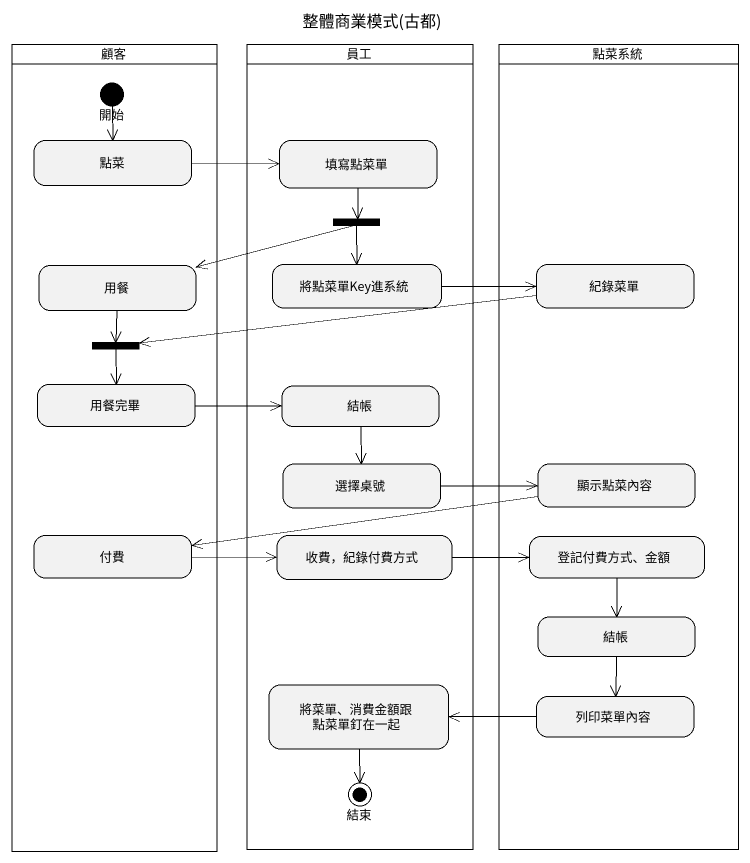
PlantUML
@startuml
title 整體商業模式(古都)
hide empty description
state 顧客 <<partition>> {
  state 開始 <<start>>
  state 點菜
  state 用餐
  state fork2 <<join>>
  state 用餐完畢
  state 付費
}
state 員工 <<partition>> {
  state 填寫點菜單
  state fork1 <<fork>>
  state 將點菜單Key進系統
  state 結帳
  state 選擇桌號
  state "收費，紀錄付費方式" as 收費_紀錄付費方式
  state "將菜單、消費金額跟 點菜單釘在一起" as 將菜單_消費金額跟_點菜單釘在一起
  state 結束 <<end>>
}
state 點菜系統 <<partition>> {
  state 紀錄菜單
  state 顯示點菜內容
  state "登記付費方式、金額" as 登記付費方式_金額
  state "結帳" as 結帳_2
  state 列印菜單內容
}
開始 --> 點菜
點菜 -right-> 填寫點菜單
填寫點菜單 --> fork1
fork1 -left-> 用餐
fork1 --> 將點菜單Key進系統
用餐 --> fork2
將點菜單Key進系統 -right-> 紀錄菜單
紀錄菜單 -left-> fork2
fork2 --> 用餐完畢
用餐完畢 -right-> 結帳
結帳 --> 選擇桌號
選擇桌號 -right-> 顯示點菜內容
顯示點菜內容 -left-> 付費
付費 -right-> 收費_紀錄付費方式
收費_紀錄付費方式 -right-> 登記付費方式_金額
登記付費方式_金額 --> 結帳_2
結帳_2 --> 列印菜單內容
將菜單_消費金額跟_點菜單釘在一起 --> 結束
列印菜單內容 -left-> 將菜單_消費金額跟_點菜單釘在一起
@enduml
